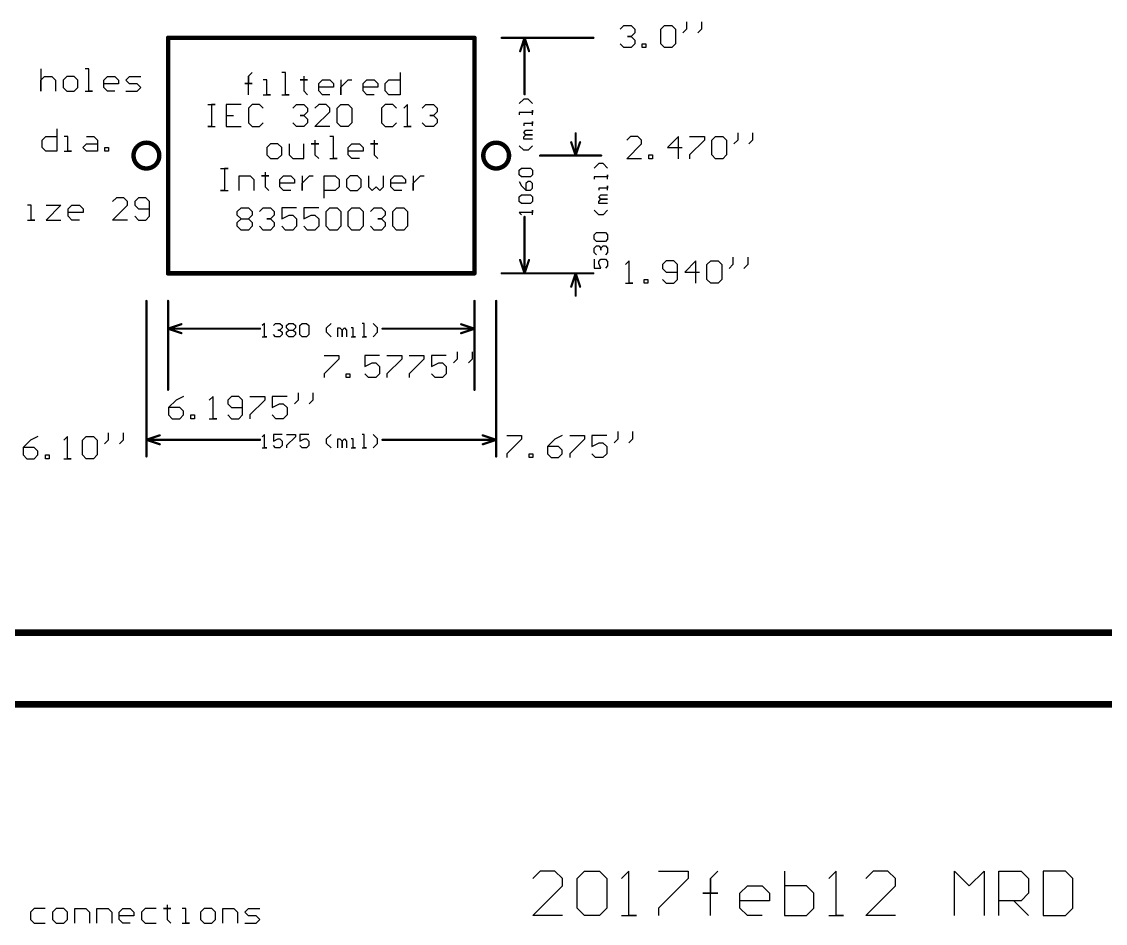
# Model space of a CAD drawing. Extents: x 0 to 21.5, y -4.9 to 8.4.
# Drawn here: x 7.538 to 12.418, y 1.015 to 5.073 of the extents above; entities that cross this region are included whole.
import ezdxf

# ---------------------------------------------------------------- set-up
doc = ezdxf.new("R2010")
doc.units = 0
doc.header["$MEASUREMENT"] = 0
for name, color, linetype in [('MECHANICAL1', 6, 'CONTINUOUS'), ('TOPLAYER', 1, 'CONTINUOUS'), ('TOPOVERLAY', 2, 'CONTINUOUS')]:
    doc.layers.add(name, color=color, linetype=linetype)

msp = doc.modelspace()

# ---------------------------------------------------------------- linework, layer by layer
at = {"layer": 'MECHANICAL1'}
for p, q in [((10.233, 5.0393), (10.2497, 5.056)), ((10.2497, 5.056), (10.283, 5.056)), ((10.283, 5.056), (10.2996, 5.0393)), ((10.2996, 5.0393), (10.2996, 5.0226)), ((10.4163, 5.0393), (10.4329, 5.056)), ((10.4163, 4.9727), (10.4163, 5.0393)), ((10.4329, 5.056), (10.4663, 5.056)), ((10.4663, 5.056), (10.4829, 5.0393)), ((10.4829, 5.0393), (10.4829, 4.9727)), ((10.5329, 5.0393), (10.5162, 5.0226)), ((10.5329, 5.0726), (10.5329, 5.0393)), ((10.5995, 5.0393), (10.5829, 5.0226)), ((10.5995, 5.0726), (10.5995, 5.0393)), ((10.283, 5.006), (10.2663, 5.006)), ((10.2663, 5.006), (10.283, 5.006)), ((10.2996, 5.0226), (10.283, 5.006)), ((10.283, 5.006), (10.2996, 4.9893)), ((10.2996, 4.9893), (10.2996, 4.9727)), ((10.2497, 4.956), (10.233, 4.9727)), ((10.283, 4.956), (10.2497, 4.956)), ((10.2996, 4.9727), (10.283, 4.956)), ((10.333, 4.956), (10.333, 4.9727)), ((10.333, 4.9727), (10.3496, 4.9727)), ((10.3496, 4.956), (10.333, 4.956)), ((10.3496, 4.9727), (10.3496, 4.956)), ((10.4329, 4.956), (10.4163, 4.9727)), ((10.4663, 4.956), (10.4329, 4.956)), ((10.4829, 4.9727), (10.4663, 4.956)), ((9.799, 4.7239), (9.779, 4.7039)), ((9.819, 4.7239), (9.799, 4.7239)), ((9.839, 4.7039), (9.819, 4.7239)), ((9.839, 4.6639), (9.779, 4.6639)), ((9.779, 4.6639), (9.779, 4.6539)), ((9.839, 4.6539), (9.839, 4.6739)), ((9.839, 4.6739), (9.839, 4.6639)), ((9.839, 4.614), (9.799, 4.614)), ((9.799, 4.614), (9.799, 4.604)), ((9.839, 4.604), (9.839, 4.6239)), ((9.839, 4.6239), (9.839, 4.614)), ((9.799, 4.574), (9.809, 4.584)), ((9.809, 4.564), (9.799, 4.574)), ((9.799, 4.554), (9.809, 4.564)), ((9.799, 4.544), (9.799, 4.554)), ((9.839, 4.544), (9.799, 4.544)), ((9.809, 4.584), (9.839, 4.584)), ((9.809, 4.564), (9.839, 4.564)), ((9.839, 4.564), (9.809, 4.564)), ((10.2797, 4.556), (10.263, 4.5393)), ((10.313, 4.556), (10.2797, 4.556)), ((10.3296, 4.5393), (10.313, 4.556)), ((10.3296, 4.5226), (10.3296, 4.5393)), ((10.4963, 4.556), (10.4463, 4.506)), ((10.4963, 4.456), (10.4963, 4.556)), ((10.5462, 4.556), (10.6129, 4.556)), ((10.6129, 4.5393), (10.5462, 4.4727)), ((10.6129, 4.556), (10.6129, 4.5393)), ((10.6462, 4.5393), (10.6629, 4.556)), ((10.6462, 4.4727), (10.6462, 4.5393)), ((10.6629, 4.556), (10.6962, 4.556)), ((10.6962, 4.556), (10.7129, 4.5393)), ((10.7129, 4.5393), (10.7129, 4.4727)), ((10.7628, 4.5393), (10.7462, 4.5226)), ((10.7628, 4.5726), (10.7628, 4.5393)), ((10.8295, 4.5393), (10.8128, 4.5226)), ((10.8295, 4.5726), (10.8295, 4.5393)), ((9.799, 4.494), (9.779, 4.514)), ((9.819, 4.494), (9.799, 4.494)), ((9.839, 4.514), (9.819, 4.494)), ((10.263, 4.456), (10.3296, 4.5226)), ((10.4463, 4.506), (10.5129, 4.506)), ((10.3296, 4.456), (10.263, 4.456)), ((10.363, 4.456), (10.363, 4.4727)), ((10.363, 4.4727), (10.3796, 4.4727)), ((10.3796, 4.456), (10.363, 4.456)), ((10.3796, 4.4727), (10.3796, 4.456)), ((10.5462, 4.4727), (10.5462, 4.456)), ((10.6629, 4.456), (10.6462, 4.4727)), ((10.6962, 4.456), (10.6629, 4.456)), ((10.7129, 4.4727), (10.6962, 4.456)), ((9.779, 4.404), (9.789, 4.414)), ((9.779, 4.384), (9.779, 4.404)), ((9.789, 4.414), (9.829, 4.414)), ((9.829, 4.414), (9.839, 4.404)), ((9.839, 4.404), (9.839, 4.384)), ((10.137, 4.4339), (10.117, 4.4139)), ((10.157, 4.4339), (10.137, 4.4339)), ((10.177, 4.4139), (10.157, 4.4339)), ((9.789, 4.374), (9.779, 4.384)), ((9.779, 4.354), (9.789, 4.334)), ((9.829, 4.374), (9.789, 4.374)), ((9.819, 4.354), (9.809, 4.344)), ((9.809, 4.344), (9.809, 4.314)), ((9.829, 4.354), (9.819, 4.354)), ((9.839, 4.384), (9.829, 4.374)), ((9.839, 4.344), (9.829, 4.354)), ((9.839, 4.324), (9.839, 4.344)), ((10.177, 4.3739), (10.117, 4.3739)), ((10.117, 4.3739), (10.117, 4.3639)), ((10.177, 4.3639), (10.177, 4.3839)), ((10.177, 4.3839), (10.177, 4.3739)), ((9.789, 4.334), (9.809, 4.314)), ((9.809, 4.314), (9.829, 4.314)), ((9.829, 4.314), (9.839, 4.324)), ((10.177, 4.324), (10.137, 4.324)), ((10.137, 4.324), (10.137, 4.314)), ((10.177, 4.314), (10.177, 4.334)), ((10.177, 4.334), (10.177, 4.324)), ((9.779, 4.2841), (9.789, 4.2941)), ((9.779, 4.2641), (9.779, 4.2841)), ((9.789, 4.2541), (9.779, 4.2641)), ((9.789, 4.2941), (9.829, 4.2941)), ((9.829, 4.2541), (9.789, 4.2541)), ((9.829, 4.2941), (9.839, 4.2841)), ((9.839, 4.2641), (9.829, 4.2541)), ((9.839, 4.2841), (9.839, 4.2641)), ((10.137, 4.284), (10.147, 4.294)), ((10.147, 4.274), (10.137, 4.284)), ((10.137, 4.264), (10.147, 4.274)), ((10.137, 4.254), (10.137, 4.264)), ((10.177, 4.254), (10.137, 4.254)), ((10.147, 4.294), (10.177, 4.294)), ((10.147, 4.274), (10.177, 4.274)), ((10.177, 4.274), (10.147, 4.274)), ((9.839, 4.2141), (9.779, 4.2141)), ((9.779, 4.2141), (9.789, 4.2041)), ((9.839, 4.2041), (9.839, 4.2241)), ((9.839, 4.2241), (9.839, 4.2141)), ((10.137, 4.204), (10.117, 4.224)), ((10.157, 4.204), (10.137, 4.204)), ((10.177, 4.224), (10.157, 4.204)), ((10.117, 4.114), (10.127, 4.124)), ((10.117, 4.094), (10.117, 4.114)), ((10.127, 4.124), (10.167, 4.124)), ((10.167, 4.124), (10.177, 4.114)), ((10.177, 4.114), (10.177, 4.094)), ((10.127, 4.084), (10.117, 4.094)), ((10.117, 4.054), (10.127, 4.064)), ((10.117, 4.0341), (10.117, 4.054)), ((10.167, 4.084), (10.127, 4.084)), ((10.127, 4.064), (10.137, 4.064)), ((10.137, 4.064), (10.147, 4.054)), ((10.147, 4.054), (10.157, 4.064)), ((10.147, 4.054), (10.147, 4.0441)), ((10.147, 4.0441), (10.147, 4.054)), ((10.157, 4.064), (10.167, 4.064)), ((10.177, 4.094), (10.167, 4.084)), ((10.167, 4.064), (10.177, 4.054)), ((10.177, 4.054), (10.177, 4.0341)), ((10.127, 4.0241), (10.117, 4.0341)), ((10.117, 4.0041), (10.117, 3.9641)), ((10.137, 3.9941), (10.147, 4.0041)), ((10.147, 4.0041), (10.167, 4.0041)), ((10.177, 4.0341), (10.167, 4.0241)), ((10.167, 4.0041), (10.177, 3.9941)), ((10.7412, 4.0126), (10.7412, 3.9793)), ((10.8078, 4.0126), (10.8078, 3.9793)), ((10.117, 3.9641), (10.147, 3.9641)), ((10.137, 3.9841), (10.137, 3.9941)), ((10.147, 3.9641), (10.137, 3.9841)), ((10.177, 3.9741), (10.167, 3.9641)), ((10.177, 3.9941), (10.177, 3.9741)), ((10.2747, 3.996), (10.258, 3.9793)), ((10.2747, 3.896), (10.2747, 3.996)), ((10.4413, 3.996), (10.4246, 3.9793)), ((10.4246, 3.9793), (10.4246, 3.9626)), ((10.4246, 3.9626), (10.4413, 3.946)), ((10.4746, 3.996), (10.4413, 3.996)), ((10.4913, 3.9793), (10.4746, 3.996)), ((10.4913, 3.9127), (10.4913, 3.9793)), ((10.5746, 3.996), (10.5246, 3.946)), ((10.5746, 3.896), (10.5746, 3.996)), ((10.6245, 3.9793), (10.6412, 3.996)), ((10.6245, 3.9127), (10.6245, 3.9793)), ((10.6412, 3.996), (10.6745, 3.996)), ((10.6745, 3.996), (10.6912, 3.9793)), ((10.6912, 3.9793), (10.6912, 3.9127)), ((10.7412, 3.9793), (10.7245, 3.9626)), ((10.8078, 3.9793), (10.7912, 3.9626)), ((10.3413, 3.896), (10.3413, 3.9127)), ((10.3413, 3.9127), (10.358, 3.9127)), ((10.358, 3.9127), (10.358, 3.896)), ((10.4246, 3.9127), (10.4413, 3.896)), ((10.4413, 3.946), (10.4913, 3.946)), ((10.4746, 3.896), (10.4913, 3.9127)), ((10.5246, 3.946), (10.5912, 3.946)), ((10.6412, 3.896), (10.6245, 3.9127)), ((10.6912, 3.9127), (10.6745, 3.896)), ((10.258, 3.896), (10.2913, 3.896)), ((10.2913, 3.896), (10.2747, 3.896)), ((10.358, 3.896), (10.3413, 3.896)), ((10.4413, 3.896), (10.4746, 3.896)), ((10.6745, 3.896), (10.6412, 3.896)), ((8.6316, 3.715), (8.6216, 3.705)), ((8.6316, 3.655), (8.6316, 3.715)), ((8.6716, 3.705), (8.6816, 3.715)), ((8.6816, 3.715), (8.7016, 3.715)), ((8.7016, 3.715), (8.7116, 3.705)), ((8.7315, 3.705), (8.7415, 3.715)), ((8.7415, 3.715), (8.7615, 3.715)), ((8.7615, 3.715), (8.7715, 3.705)), ((8.7915, 3.705), (8.8015, 3.715)), ((8.8015, 3.715), (8.8215, 3.715)), ((8.8215, 3.715), (8.8315, 3.705)), ((8.9115, 3.695), (8.9315, 3.715)), ((9.0814, 3.715), (9.0714, 3.715)), ((9.0814, 3.655), (9.0814, 3.715)), ((9.1414, 3.695), (9.1214, 3.715)), ((8.6816, 3.655), (8.6716, 3.665)), ((8.7016, 3.685), (8.6916, 3.685)), ((8.6916, 3.685), (8.7016, 3.685)), ((8.7116, 3.695), (8.7016, 3.685)), ((8.7016, 3.685), (8.7116, 3.675)), ((8.7116, 3.665), (8.7016, 3.655)), ((8.7116, 3.705), (8.7116, 3.695)), ((8.7116, 3.675), (8.7116, 3.665)), ((8.7315, 3.695), (8.7315, 3.705)), ((8.7415, 3.685), (8.7315, 3.695)), ((8.7315, 3.675), (8.7415, 3.685)), ((8.7315, 3.665), (8.7315, 3.675)), ((8.7415, 3.655), (8.7315, 3.665)), ((8.7415, 3.685), (8.7615, 3.685)), ((8.7715, 3.695), (8.7615, 3.685)), ((8.7615, 3.685), (8.7715, 3.675)), ((8.7715, 3.665), (8.7615, 3.655)), ((8.7715, 3.705), (8.7715, 3.695)), ((8.7715, 3.675), (8.7715, 3.665)), ((8.7915, 3.665), (8.7915, 3.705)), ((8.8015, 3.655), (8.7915, 3.665)), ((8.8315, 3.665), (8.8215, 3.655)), ((8.8315, 3.705), (8.8315, 3.665)), ((8.9115, 3.675), (8.9115, 3.695)), ((8.9315, 3.655), (8.9115, 3.675)), ((8.9615, 3.655), (8.9615, 3.695)), ((8.9615, 3.695), (8.9715, 3.695)), ((8.9715, 3.695), (8.9815, 3.685)), ((8.9815, 3.685), (8.9915, 3.695)), ((8.9815, 3.685), (8.9815, 3.655)), ((8.9815, 3.655), (8.9815, 3.685)), ((8.9915, 3.695), (9.0015, 3.685)), ((9.0015, 3.685), (9.0015, 3.655)), ((9.0315, 3.695), (9.0215, 3.695)), ((9.0315, 3.655), (9.0315, 3.695)), ((9.1214, 3.655), (9.1414, 3.675)), ((9.1414, 3.675), (9.1414, 3.695)), ((8.6216, 3.655), (8.6416, 3.655)), ((8.6416, 3.655), (8.6316, 3.655)), ((8.7016, 3.655), (8.6816, 3.655)), ((8.7615, 3.655), (8.7415, 3.655)), ((8.8215, 3.655), (8.8015, 3.655)), ((9.0215, 3.655), (9.0414, 3.655)), ((9.0414, 3.655), (9.0315, 3.655)), ((9.0714, 3.655), (9.0914, 3.655)), ((9.0914, 3.655), (9.0814, 3.655)), ((8.9, 3.571), (8.9666, 3.571)), ((8.9666, 3.571), (8.9666, 3.5543)), ((9.1499, 3.571), (9.0833, 3.571)), ((9.0833, 3.571), (9.0833, 3.521)), ((9.1832, 3.571), (9.2499, 3.571)), ((9.2499, 3.571), (9.2499, 3.5543)), ((9.2832, 3.571), (9.3499, 3.571)), ((9.3499, 3.571), (9.3499, 3.5543)), ((9.4498, 3.571), (9.3832, 3.571)), ((9.3832, 3.571), (9.3832, 3.521)), ((9.4998, 3.5876), (9.4998, 3.5543)), ((9.5665, 3.5876), (9.5665, 3.5543)), ((8.9666, 3.5543), (8.9, 3.4877)), ((9.0833, 3.521), (9.1166, 3.5376)), ((9.1166, 3.5376), (9.1333, 3.5376)), ((9.1333, 3.5376), (9.1499, 3.521)), ((9.1499, 3.521), (9.1499, 3.4877)), ((9.2499, 3.5543), (9.1832, 3.4877)), ((9.3499, 3.5543), (9.2832, 3.4877)), ((9.3832, 3.521), (9.4165, 3.5376)), ((9.4165, 3.5376), (9.4332, 3.5376)), ((9.4332, 3.5376), (9.4498, 3.521)), ((9.4498, 3.521), (9.4498, 3.4877)), ((9.4998, 3.5543), (9.4831, 3.5376)), ((9.5665, 3.5543), (9.5498, 3.5376)), ((8.9, 3.4877), (8.9, 3.471)), ((9, 3.471), (9, 3.4877)), ((9, 3.4877), (9.0166, 3.4877)), ((9.0166, 3.471), (9, 3.471)), ((9.0166, 3.4877), (9.0166, 3.471)), ((9.0999, 3.471), (9.0833, 3.4877)), ((9.1333, 3.471), (9.0999, 3.471)), ((9.1499, 3.4877), (9.1333, 3.471)), ((9.1832, 3.4877), (9.1832, 3.471)), ((9.2832, 3.4877), (9.2832, 3.471)), ((9.3998, 3.471), (9.3832, 3.4877)), ((9.4332, 3.471), (9.3998, 3.471)), ((9.4498, 3.4877), (9.4332, 3.471)), ((8.2333, 3.3693), (8.2, 3.336)), ((8.2666, 3.386), (8.2333, 3.3693)), ((8.3999, 3.386), (8.3833, 3.3693)), ((8.3999, 3.286), (8.3999, 3.386)), ((8.4832, 3.386), (8.4666, 3.3693)), ((8.4666, 3.3693), (8.4666, 3.3526)), ((8.5166, 3.386), (8.4832, 3.386)), ((8.5332, 3.3693), (8.5166, 3.386)), ((8.5332, 3.3027), (8.5332, 3.3693)), ((8.5665, 3.386), (8.6332, 3.386)), ((8.6332, 3.3693), (8.5665, 3.3027)), ((8.6332, 3.386), (8.6332, 3.3693)), ((8.7332, 3.386), (8.6665, 3.386)), ((8.6665, 3.386), (8.6665, 3.336)), ((8.7831, 3.3693), (8.7665, 3.3526)), ((8.7831, 3.4026), (8.7831, 3.3693)), ((8.8498, 3.3693), (8.8331, 3.3526)), ((8.8498, 3.4026), (8.8498, 3.3693)), ((8.2, 3.336), (8.2, 3.3027)), ((8.25, 3.336), (8.2, 3.336)), ((8.2666, 3.3193), (8.25, 3.336)), ((8.2666, 3.3027), (8.2666, 3.3193)), ((8.4666, 3.3526), (8.4832, 3.336)), ((8.4832, 3.336), (8.5332, 3.336)), ((8.6665, 3.336), (8.6998, 3.3526)), ((8.6998, 3.3526), (8.7165, 3.3526)), ((8.7165, 3.3526), (8.7332, 3.336)), ((8.7332, 3.336), (8.7332, 3.3027)), ((8.2, 3.3027), (8.2167, 3.286)), ((8.2167, 3.286), (8.25, 3.286)), ((8.25, 3.286), (8.2666, 3.3027)), ((8.3, 3.286), (8.3, 3.3027)), ((8.3, 3.3027), (8.3166, 3.3027)), ((8.3166, 3.286), (8.3, 3.286)), ((8.3166, 3.3027), (8.3166, 3.286)), ((8.3833, 3.286), (8.4166, 3.286)), ((8.4166, 3.286), (8.3999, 3.286)), ((8.4666, 3.3027), (8.4832, 3.286)), ((8.4832, 3.286), (8.5166, 3.286)), ((8.5166, 3.286), (8.5332, 3.3027)), ((8.5665, 3.3027), (8.5665, 3.286)), ((8.6832, 3.286), (8.6665, 3.3027)), ((8.7165, 3.286), (8.6832, 3.286)), ((8.7332, 3.3027), (8.7165, 3.286)), ((7.9282, 3.2226), (7.9282, 3.1893)), ((7.9949, 3.2226), (7.9949, 3.1893)), ((10.2228, 3.2276), (10.2228, 3.1943)), ((10.2895, 3.2276), (10.2895, 3.1943)), ((7.5783, 3.1893), (7.545, 3.156)), ((7.6116, 3.206), (7.5783, 3.1893)), ((7.7449, 3.206), (7.7283, 3.1893)), ((7.7449, 3.106), (7.7449, 3.206)), ((7.8116, 3.1893), (7.8282, 3.206)), ((7.8116, 3.1227), (7.8116, 3.1893)), ((7.8282, 3.206), (7.8616, 3.206)), ((7.8616, 3.206), (7.8782, 3.1893)), ((7.8782, 3.1893), (7.8782, 3.1227)), ((7.9282, 3.1893), (7.9115, 3.1726)), ((7.9949, 3.1893), (7.9782, 3.1726)), ((8.6316, 3.215), (8.6216, 3.205)), ((8.6316, 3.155), (8.6316, 3.215)), ((8.7116, 3.215), (8.6716, 3.215)), ((8.6716, 3.215), (8.6716, 3.185)), ((8.6716, 3.185), (8.6916, 3.195)), ((8.6916, 3.195), (8.7016, 3.195)), ((8.7016, 3.195), (8.7116, 3.185)), ((8.7116, 3.185), (8.7116, 3.165)), ((8.7315, 3.215), (8.7715, 3.215)), ((8.7715, 3.205), (8.7315, 3.165)), ((8.7715, 3.215), (8.7715, 3.205)), ((8.8315, 3.215), (8.7915, 3.215)), ((8.7915, 3.215), (8.7915, 3.185)), ((8.7915, 3.185), (8.8115, 3.195)), ((8.8115, 3.195), (8.8215, 3.195)), ((8.8215, 3.195), (8.8315, 3.185)), ((8.8315, 3.185), (8.8315, 3.165)), ((8.9115, 3.195), (8.9315, 3.215)), ((8.9115, 3.175), (8.9115, 3.195)), ((8.9315, 3.155), (8.9115, 3.175)), ((8.9615, 3.155), (8.9615, 3.195)), ((8.9615, 3.195), (8.9715, 3.195)), ((8.9715, 3.195), (8.9815, 3.185)), ((8.9815, 3.185), (8.9915, 3.195)), ((8.9815, 3.185), (8.9815, 3.155)), ((8.9815, 3.155), (8.9815, 3.185)), ((8.9915, 3.195), (9.0015, 3.185)), ((9.0015, 3.185), (9.0015, 3.155)), ((9.0315, 3.195), (9.0215, 3.195)), ((9.0315, 3.155), (9.0315, 3.195)), ((9.0814, 3.215), (9.0714, 3.215)), ((9.0814, 3.155), (9.0814, 3.215)), ((9.1414, 3.195), (9.1214, 3.215)), ((9.1214, 3.155), (9.1414, 3.175)), ((9.1414, 3.175), (9.1414, 3.195)), ((9.723, 3.211), (9.7896, 3.211)), ((9.7896, 3.1943), (9.723, 3.1277)), ((9.7896, 3.211), (9.7896, 3.1943)), ((9.9396, 3.1943), (9.9063, 3.161)), ((9.9729, 3.211), (9.9396, 3.1943)), ((10.0062, 3.211), (10.0729, 3.211)), ((10.0729, 3.1943), (10.0062, 3.1277)), ((10.0729, 3.211), (10.0729, 3.1943)), ((10.1729, 3.211), (10.1062, 3.211)), ((10.1062, 3.211), (10.1062, 3.161)), ((10.1062, 3.161), (10.1395, 3.1776)), ((10.1395, 3.1776), (10.1562, 3.1776)), ((10.1562, 3.1776), (10.1729, 3.161)), ((10.2228, 3.1943), (10.2062, 3.1776)), ((10.2895, 3.1943), (10.2728, 3.1776)), ((7.545, 3.156), (7.545, 3.1227)), ((7.595, 3.156), (7.545, 3.156)), ((7.6116, 3.1393), (7.595, 3.156)), ((7.6116, 3.1227), (7.6116, 3.1393)), ((8.6216, 3.155), (8.6416, 3.155)), ((8.6416, 3.155), (8.6316, 3.155)), ((8.6816, 3.155), (8.6716, 3.165)), ((8.7016, 3.155), (8.6816, 3.155)), ((8.7116, 3.165), (8.7016, 3.155)), ((8.7315, 3.165), (8.7315, 3.155)), ((8.8015, 3.155), (8.7915, 3.165)), ((8.8215, 3.155), (8.8015, 3.155)), ((8.8315, 3.165), (8.8215, 3.155)), ((9.0215, 3.155), (9.0414, 3.155)), ((9.0414, 3.155), (9.0315, 3.155)), ((9.0714, 3.155), (9.0914, 3.155)), ((9.0914, 3.155), (9.0814, 3.155)), ((9.723, 3.1277), (9.723, 3.111)), ((9.823, 3.111), (9.823, 3.1277)), ((9.823, 3.1277), (9.8396, 3.1277)), ((9.8396, 3.1277), (9.8396, 3.111)), ((9.9063, 3.161), (9.9063, 3.1277)), ((9.9563, 3.161), (9.9063, 3.161)), ((9.9063, 3.1277), (9.9229, 3.111)), ((9.9729, 3.1443), (9.9563, 3.161)), ((9.9563, 3.111), (9.9729, 3.1277)), ((9.9729, 3.1277), (9.9729, 3.1443)), ((10.0062, 3.1277), (10.0062, 3.111)), ((10.1229, 3.111), (10.1062, 3.1277)), ((10.1729, 3.1277), (10.1562, 3.111)), ((10.1729, 3.161), (10.1729, 3.1277)), ((7.545, 3.1227), (7.5617, 3.106)), ((7.5617, 3.106), (7.595, 3.106)), ((7.595, 3.106), (7.6116, 3.1227)), ((7.645, 3.106), (7.645, 3.1227)), ((7.645, 3.1227), (7.6616, 3.1227)), ((7.6616, 3.106), (7.645, 3.106)), ((7.6616, 3.1227), (7.6616, 3.106)), ((7.7283, 3.106), (7.7616, 3.106)), ((7.7616, 3.106), (7.7449, 3.106)), ((7.8282, 3.106), (7.8116, 3.1227)), ((7.8616, 3.106), (7.8282, 3.106)), ((7.8782, 3.1227), (7.8616, 3.106)), ((9.8396, 3.111), (9.823, 3.111)), ((9.9229, 3.111), (9.9563, 3.111)), ((10.1562, 3.111), (10.1229, 3.111))]:
    msp.add_line(p, q, dxfattribs=at)
for points, const_width in [([(8.1975, 3.94), (8.1975, 5)], 0.02), ([(8.1975, 5), (9.5775, 5)], 0.02), ([(9.5775, 3.94), (9.5775, 5)], 0.02), ([(9.7, 5), (10.113, 5)], 0.01), ([(9.783, 4.94), (9.803, 5)], 0.01), ([(9.793, 5), (9.813, 5)], 0.01), ([(9.803, 4.7459), (9.803, 5)], 0.01), ([(9.803, 5), (9.823, 4.94)], 0.01), ([(10.033, 4.47), (10.033, 4.57)], 0.01), ([(10.013, 4.53), (10.033, 4.47)], 0.01), ([(10.033, 4.47), (10.053, 4.53)], 0.01), ([(9.873, 4.47), (10.148, 4.47)], 0.01), ([(10.023, 4.47), (10.043, 4.47)], 0.01), ([(9.803, 3.94), (9.803, 4.1941)], 0.01), ([(9.783, 4), (9.803, 3.94)], 0.01), ([(9.803, 3.94), (9.823, 4)], 0.01), ([(8.1975, 3.94), (9.5775, 3.94)], 0.02), ([(9.7, 3.94), (10.113, 3.94)], 0.01), ([(9.793, 3.94), (9.813, 3.94)], 0.01), ([(10.013, 3.88), (10.033, 3.94)], 0.01), ([(10.023, 3.94), (10.043, 3.94)], 0.01), ([(10.033, 3.84), (10.033, 3.94)], 0.01), ([(10.033, 3.94), (10.053, 3.88)], 0.01), ([(8.1, 3.116), (8.1, 3.816)], 0.01), ([(8.1975, 3.416), (8.1975, 3.816)], 0.01), ([(9.5775, 3.416), (9.5775, 3.816)], 0.01), ([(9.675, 3.116), (9.675, 3.816)], 0.01), ([(8.1975, 3.691), (8.2575, 3.711)], 0.01), ([(9.5175, 3.711), (9.5775, 3.691)], 0.01), ([(8.1975, 3.681), (8.1975, 3.701)], 0.01), ([(8.1975, 3.691), (8.6116, 3.691)], 0.01), ([(8.1975, 3.691), (8.2575, 3.671)], 0.01), ([(9.1634, 3.691), (9.5775, 3.691)], 0.01), ([(9.5175, 3.671), (9.5775, 3.691)], 0.01), ([(9.5775, 3.681), (9.5775, 3.701)], 0.01), ([(8.1, 3.191), (8.16, 3.211)], 0.01), ([(8.1, 3.181), (8.1, 3.201)], 0.01), ([(8.1, 3.191), (8.6116, 3.191)], 0.01), ([(8.1, 3.191), (8.16, 3.171)], 0.01), ([(9.1634, 3.191), (9.675, 3.191)], 0.01), ([(9.615, 3.211), (9.675, 3.191)], 0.01), ([(9.615, 3.171), (9.675, 3.191)], 0.01), ([(9.675, 3.181), (9.675, 3.201)], 0.01), ([(2.12, 2.323), (18.61, 2.323)], 0.03), ([(2, 2), (18.73, 2)], 0.03)]:
    msp.add_lwpolyline(points, dxfattribs=dict(at, const_width=const_width))
for points, const_width in [([(8.1925, 5, 1), (8.2025, 5, 1)], 0.01), ([(8.1925, 5, 1), (8.2025, 5, 1)], 0.01), ([(9.5725, 5, 1), (9.5825, 5, 1)], 0.01), ([(9.5725, 5, 1), (9.5825, 5, 1)], 0.01), ([(9.6975, 5, 1), (9.7025, 5, 1)], 0.005), ([(9.7905, 5, 1), (9.7955, 5, 1)], 0.005), ([(9.8005, 5, 1), (9.8055, 5, 1)], 0.005), ([(9.8005, 5, 1), (9.8055, 5, 1)], 0.005), ([(9.8005, 5, 1), (9.8055, 5, 1)], 0.005), ([(9.8105, 5, 1), (9.8155, 5, 1)], 0.005), ([(10.1105, 5, 1), (10.1155, 5, 1)], 0.005), ([(9.7805, 4.94, 1), (9.7855, 4.94, 1)], 0.005), ([(9.8205, 4.94, 1), (9.8255, 4.94, 1)], 0.005), ([(9.8005, 4.7459, 1), (9.8055, 4.7459, 1)], 0.005), ([(10.0305, 4.57, 1), (10.0355, 4.57, 1)], 0.005), ([(8.158, 4.47, 1), (8.042, 4.47, 1)], 0.02), ([(9.733, 4.47, 1), (9.617, 4.47, 1)], 0.02), ([(10.0105, 4.53, 1), (10.0155, 4.53, 1)], 0.005), ([(10.0505, 4.53, 1), (10.0555, 4.53, 1)], 0.005), ([(8.037, 4.47, 1), (8.047, 4.47, 1)], 0.01), ([(8.153, 4.47, 1), (8.163, 4.47, 1)], 0.01), ([(9.612, 4.47, 1), (9.622, 4.47, 1)], 0.01), ([(9.728, 4.47, 1), (9.738, 4.47, 1)], 0.01), ([(9.8705, 4.47, 1), (9.8755, 4.47, 1)], 0.005), ([(10.0205, 4.47, 1), (10.0255, 4.47, 1)], 0.005), ([(10.0305, 4.47, 1), (10.0355, 4.47, 1)], 0.005), ([(10.0305, 4.47, 1), (10.0355, 4.47, 1)], 0.005), ([(10.0305, 4.47, 1), (10.0355, 4.47, 1)], 0.005), ([(10.0405, 4.47, 1), (10.0455, 4.47, 1)], 0.005), ([(10.1455, 4.47, 1), (10.1505, 4.47, 1)], 0.005), ([(9.8005, 4.1941, 1), (9.8055, 4.1941, 1)], 0.005), ([(9.7805, 4, 1), (9.7855, 4, 1)], 0.005), ([(9.8205, 4, 1), (9.8255, 4, 1)], 0.005), ([(8.1925, 3.94, 1), (8.2025, 3.94, 1)], 0.01), ([(8.1925, 3.94, 1), (8.2025, 3.94, 1)], 0.01), ([(9.5725, 3.94, 1), (9.5825, 3.94, 1)], 0.01), ([(9.5725, 3.94, 1), (9.5825, 3.94, 1)], 0.01), ([(9.6975, 3.94, 1), (9.7025, 3.94, 1)], 0.005), ([(9.7905, 3.94, 1), (9.7955, 3.94, 1)], 0.005), ([(9.8005, 3.94, 1), (9.8055, 3.94, 1)], 0.005), ([(9.8005, 3.94, 1), (9.8055, 3.94, 1)], 0.005), ([(9.8005, 3.94, 1), (9.8055, 3.94, 1)], 0.005), ([(9.8105, 3.94, 1), (9.8155, 3.94, 1)], 0.005), ([(10.0205, 3.94, 1), (10.0255, 3.94, 1)], 0.005), ([(10.0305, 3.94, 1), (10.0355, 3.94, 1)], 0.005), ([(10.0305, 3.94, 1), (10.0355, 3.94, 1)], 0.005), ([(10.0305, 3.94, 1), (10.0355, 3.94, 1)], 0.005), ([(10.0405, 3.94, 1), (10.0455, 3.94, 1)], 0.005), ([(10.1105, 3.94, 1), (10.1155, 3.94, 1)], 0.005), ([(10.0105, 3.88, 1), (10.0155, 3.88, 1)], 0.005), ([(10.0505, 3.88, 1), (10.0555, 3.88, 1)], 0.005), ([(8.0975, 3.816, 1), (8.1025, 3.816, 1)], 0.005), ([(8.195, 3.816, 1), (8.2, 3.816, 1)], 0.005), ([(9.575, 3.816, 1), (9.58, 3.816, 1)], 0.005), ([(9.6725, 3.816, 1), (9.6775, 3.816, 1)], 0.005), ([(10.0305, 3.84, 1), (10.0355, 3.84, 1)], 0.005), ([(8.255, 3.711, 1), (8.26, 3.711, 1)], 0.005), ([(9.515, 3.711, 1), (9.52, 3.711, 1)], 0.005), ([(8.195, 3.701, 1), (8.2, 3.701, 1)], 0.005), ([(8.195, 3.691, 1), (8.2, 3.691, 1)], 0.005), ([(8.195, 3.691, 1), (8.2, 3.691, 1)], 0.005), ([(8.195, 3.691, 1), (8.2, 3.691, 1)], 0.005), ([(8.195, 3.681, 1), (8.2, 3.681, 1)], 0.005), ([(8.255, 3.671, 1), (8.26, 3.671, 1)], 0.005), ([(8.6091, 3.691, 1), (8.6141, 3.691, 1)], 0.005), ([(9.1609, 3.691, 1), (9.1659, 3.691, 1)], 0.005), ([(9.515, 3.671, 1), (9.52, 3.671, 1)], 0.005), ([(9.575, 3.701, 1), (9.58, 3.701, 1)], 0.005), ([(9.575, 3.691, 1), (9.58, 3.691, 1)], 0.005), ([(9.575, 3.691, 1), (9.58, 3.691, 1)], 0.005), ([(9.575, 3.691, 1), (9.58, 3.691, 1)], 0.005), ([(9.575, 3.681, 1), (9.58, 3.681, 1)], 0.005), ([(8.195, 3.416, 1), (8.2, 3.416, 1)], 0.005), ([(9.575, 3.416, 1), (9.58, 3.416, 1)], 0.005), ([(8.0975, 3.201, 1), (8.1025, 3.201, 1)], 0.005), ([(8.0975, 3.191, 1), (8.1025, 3.191, 1)], 0.005), ([(8.0975, 3.191, 1), (8.1025, 3.191, 1)], 0.005), ([(8.0975, 3.191, 1), (8.1025, 3.191, 1)], 0.005), ([(8.0975, 3.181, 1), (8.1025, 3.181, 1)], 0.005), ([(8.1575, 3.211, 1), (8.1625, 3.211, 1)], 0.005), ([(8.1575, 3.171, 1), (8.1625, 3.171, 1)], 0.005), ([(8.6091, 3.191, 1), (8.6141, 3.191, 1)], 0.005), ([(9.1609, 3.191, 1), (9.1659, 3.191, 1)], 0.005), ([(9.6125, 3.211, 1), (9.6175, 3.211, 1)], 0.005), ([(9.6125, 3.171, 1), (9.6175, 3.171, 1)], 0.005), ([(9.6725, 3.201, 1), (9.6775, 3.201, 1)], 0.005), ([(9.6725, 3.191, 1), (9.6775, 3.191, 1)], 0.005), ([(9.6725, 3.191, 1), (9.6775, 3.191, 1)], 0.005), ([(9.6725, 3.191, 1), (9.6775, 3.191, 1)], 0.005), ([(9.6725, 3.181, 1), (9.6775, 3.181, 1)], 0.005), ([(8.0975, 3.116, 1), (8.1025, 3.116, 1)], 0.005), ([(9.6725, 3.116, 1), (9.6775, 3.116, 1)], 0.005)]:
    msp.add_lwpolyline(points, format="xyb", close=True, dxfattribs=dict(at, const_width=const_width))
at = {"layer": 'TOPLAYER'}
for p, q in [((7.6246, 4.86), (7.6246, 4.76)), ((7.8412, 4.86), (7.8246, 4.86)), ((7.8412, 4.76), (7.8412, 4.86)), ((7.6246, 4.81), (7.6413, 4.8266)), ((7.6246, 4.76), (7.6246, 4.81)), ((7.6413, 4.8266), (7.6746, 4.8266)), ((7.6746, 4.8266), (7.6913, 4.81)), ((7.6913, 4.81), (7.6913, 4.76)), ((7.7413, 4.8266), (7.7246, 4.81)), ((7.7246, 4.81), (7.7246, 4.7767)), ((7.7746, 4.8266), (7.7413, 4.8266)), ((7.7912, 4.81), (7.7746, 4.8266)), ((7.7912, 4.7767), (7.7912, 4.81)), ((7.9079, 4.81), (7.9245, 4.8266)), ((7.9079, 4.7767), (7.9079, 4.81)), ((7.9745, 4.7933), (7.9079, 4.7933)), ((7.9245, 4.8266), (7.9579, 4.8266)), ((7.9579, 4.8266), (7.9745, 4.81)), ((7.9745, 4.81), (7.9745, 4.7933)), ((8.0078, 4.81), (8.0245, 4.8266)), ((8.0245, 4.7933), (8.0078, 4.81)), ((8.0245, 4.8266), (8.0745, 4.8266)), ((8.0578, 4.7933), (8.0245, 4.7933)), ((8.0745, 4.7767), (8.0578, 4.7933)), ((7.7246, 4.7767), (7.7413, 4.76)), ((7.7413, 4.76), (7.7746, 4.76)), ((7.7746, 4.76), (7.7912, 4.7767)), ((7.8246, 4.76), (7.8579, 4.76)), ((7.8579, 4.76), (7.8412, 4.76)), ((7.9245, 4.76), (7.9079, 4.7767)), ((7.9579, 4.76), (7.9245, 4.76)), ((8.0078, 4.76), (8.0578, 4.76)), ((8.0578, 4.76), (8.0745, 4.7767)), ((7.6964, 4.59), (7.6964, 4.49)), ((7.6298, 4.54), (7.6464, 4.5566)), ((7.6298, 4.5067), (7.6298, 4.54)), ((7.6464, 4.5566), (7.6964, 4.5566)), ((7.7464, 4.5566), (7.7297, 4.5566)), ((7.7464, 4.49), (7.7464, 4.5566)), ((7.8297, 4.5566), (7.863, 4.5566)), ((7.863, 4.5566), (7.8797, 4.54)), ((7.8797, 4.54), (7.8797, 4.49)), ((7.6464, 4.49), (7.6298, 4.5067)), ((7.6964, 4.49), (7.6464, 4.49)), ((7.7297, 4.49), (7.7631, 4.49)), ((7.7631, 4.49), (7.7464, 4.49)), ((7.813, 4.5067), (7.8297, 4.5233)), ((7.8297, 4.49), (7.813, 4.5067)), ((7.8297, 4.5233), (7.8797, 4.5233)), ((7.8797, 4.49), (7.8297, 4.49)), ((7.913, 4.49), (7.913, 4.5067)), ((7.913, 4.5067), (7.9297, 4.5067)), ((7.9297, 4.49), (7.913, 4.49)), ((7.9297, 4.5067), (7.9297, 4.49)), ((7.5815, 4.2466), (7.5648, 4.2466)), ((7.5815, 4.18), (7.5815, 4.2466)), ((7.6481, 4.2466), (7.7147, 4.2466)), ((7.7147, 4.2466), (7.6481, 4.18)), ((7.7481, 4.23), (7.7647, 4.2466)), ((7.7647, 4.2466), (7.798, 4.2466)), ((7.798, 4.2466), (7.8147, 4.23)), ((7.9647, 4.28), (7.948, 4.2633)), ((7.948, 4.18), (8.0146, 4.2466)), ((7.998, 4.28), (7.9647, 4.28)), ((8.0146, 4.2633), (7.998, 4.28)), ((8.0146, 4.2466), (8.0146, 4.2633)), ((8.0646, 4.28), (8.048, 4.2633)), ((8.048, 4.2633), (8.048, 4.2466)), ((8.048, 4.2466), (8.0646, 4.23)), ((8.098, 4.28), (8.0646, 4.28)), ((8.1146, 4.2633), (8.098, 4.28)), ((8.1146, 4.1967), (8.1146, 4.2633)), ((7.7481, 4.1967), (7.7481, 4.23)), ((7.8147, 4.2133), (7.7481, 4.2133)), ((7.8147, 4.23), (7.8147, 4.2133)), ((8.0646, 4.23), (8.1146, 4.23)), ((7.5648, 4.18), (7.5981, 4.18)), ((7.5981, 4.18), (7.5815, 4.18)), ((7.6481, 4.18), (7.7147, 4.18)), ((7.7647, 4.18), (7.7481, 4.1967)), ((7.798, 4.18), (7.7647, 4.18)), ((8.0146, 4.18), (7.948, 4.18)), ((8.048, 4.1967), (8.0646, 4.18)), ((8.0646, 4.18), (8.098, 4.18)), ((8.098, 4.18), (8.1146, 4.1967))]:
    msp.add_line(p, q, dxfattribs=at)
at = {"layer": 'TOPOVERLAY'}
for p, q in [((8.5593, 4.8275), (8.5759, 4.8441)), ((8.7259, 4.8441), (8.7092, 4.8441)), ((8.7259, 4.7442), (8.7259, 4.8441)), ((9.2424, 4.8441), (9.2424, 4.7442)), ((8.5593, 4.7942), (8.5426, 4.7942)), ((8.5426, 4.7942), (8.5759, 4.7942)), ((8.5593, 4.7442), (8.5593, 4.8275)), ((8.5593, 4.8275), (8.5593, 4.7942)), ((8.5593, 4.7942), (8.5593, 4.8275)), ((8.5759, 4.7942), (8.5593, 4.7942)), ((8.6426, 4.8108), (8.6259, 4.8108)), ((8.6426, 4.7442), (8.6426, 4.8108)), ((8.8092, 4.8108), (8.7925, 4.8108)), ((8.7925, 4.8108), (8.8259, 4.8108)), ((8.8092, 4.8275), (8.8092, 4.8108)), ((8.8259, 4.8108), (8.8092, 4.8108)), ((8.8092, 4.8108), (8.8092, 4.7608)), ((8.8758, 4.7942), (8.8925, 4.8108)), ((8.8758, 4.7608), (8.8758, 4.7942)), ((8.8925, 4.8108), (8.9258, 4.8108)), ((8.9258, 4.8108), (8.9425, 4.7942)), ((8.9425, 4.7942), (8.9425, 4.7775)), ((8.9758, 4.8108), (8.9758, 4.7442)), ((8.9758, 4.7775), (8.9925, 4.7942)), ((8.9925, 4.7942), (9.0091, 4.8108)), ((9.0091, 4.8108), (9.0258, 4.8108)), ((9.0758, 4.7942), (9.0924, 4.8108)), ((9.0758, 4.7608), (9.0758, 4.7942)), ((9.0924, 4.8108), (9.1258, 4.8108)), ((9.1258, 4.8108), (9.1424, 4.7942)), ((9.1424, 4.7942), (9.1424, 4.7775)), ((9.1757, 4.7942), (9.1924, 4.8108)), ((9.1757, 4.7608), (9.1757, 4.7942)), ((9.1924, 4.8108), (9.2424, 4.8108)), ((8.6259, 4.7442), (8.6592, 4.7442)), ((8.6592, 4.7442), (8.6426, 4.7442)), ((8.7092, 4.7442), (8.7425, 4.7442)), ((8.7425, 4.7442), (8.7259, 4.7442)), ((8.8092, 4.7608), (8.8259, 4.7442)), ((8.9425, 4.7775), (8.8758, 4.7775)), ((8.8925, 4.7442), (8.8758, 4.7608)), ((8.9258, 4.7442), (8.8925, 4.7442)), ((8.9758, 4.7442), (8.9758, 4.7775)), ((9.1424, 4.7775), (9.0758, 4.7775)), ((9.0924, 4.7442), (9.0758, 4.7608)), ((9.1258, 4.7442), (9.0924, 4.7442)), ((9.1924, 4.7442), (9.1757, 4.7608)), ((9.2424, 4.7442), (9.1924, 4.7442)), ((8.376, 4.7002), (8.4093, 4.7002)), ((8.4093, 4.7002), (8.3927, 4.7002)), ((8.3927, 4.7002), (8.3927, 4.6002)), ((8.526, 4.7002), (8.4593, 4.7002)), ((8.4593, 4.7002), (8.4593, 4.6002)), ((8.5759, 4.7002), (8.5593, 4.6835)), ((8.6093, 4.7002), (8.5759, 4.7002)), ((8.6259, 4.6835), (8.6093, 4.7002)), ((8.7592, 4.6835), (8.7759, 4.7002)), ((8.7759, 4.7002), (8.8092, 4.7002)), ((8.8092, 4.7002), (8.8259, 4.6835)), ((8.8758, 4.7002), (8.8592, 4.6835)), ((8.9092, 4.7002), (8.8758, 4.7002)), ((8.9258, 4.6835), (8.9092, 4.7002)), ((8.9591, 4.6835), (8.9758, 4.7002)), ((8.9758, 4.7002), (9.0091, 4.7002)), ((9.0091, 4.7002), (9.0258, 4.6835)), ((9.1757, 4.7002), (9.1591, 4.6835)), ((9.2091, 4.7002), (9.1757, 4.7002)), ((9.2257, 4.6835), (9.2091, 4.7002)), ((9.2757, 4.7002), (9.259, 4.6835)), ((9.2757, 4.6002), (9.2757, 4.7002)), ((9.3424, 4.6835), (9.359, 4.7002)), ((9.359, 4.7002), (9.3923, 4.7002)), ((9.3923, 4.7002), (9.409, 4.6835)), ((8.4593, 4.6502), (8.4926, 4.6502)), ((8.5593, 4.6835), (8.5593, 4.6169)), ((8.8092, 4.6502), (8.7925, 4.6502)), ((8.7925, 4.6502), (8.8092, 4.6502)), ((8.8259, 4.6669), (8.8092, 4.6502)), ((8.8092, 4.6502), (8.8259, 4.6335)), ((8.8259, 4.6835), (8.8259, 4.6669)), ((8.8592, 4.6002), (8.9258, 4.6669)), ((8.9258, 4.6669), (8.9258, 4.6835)), ((8.9591, 4.6169), (8.9591, 4.6835)), ((9.0258, 4.6835), (9.0258, 4.6169)), ((9.1591, 4.6835), (9.1591, 4.6169)), ((9.3923, 4.6502), (9.3757, 4.6502)), ((9.3757, 4.6502), (9.3923, 4.6502)), ((9.409, 4.6669), (9.3923, 4.6502)), ((9.3923, 4.6502), (9.409, 4.6335)), ((9.409, 4.6835), (9.409, 4.6669)), ((8.3927, 4.6002), (8.376, 4.6002)), ((8.376, 4.6002), (8.4093, 4.6002)), ((8.4593, 4.6002), (8.526, 4.6002)), ((8.5593, 4.6169), (8.5759, 4.6002)), ((8.5759, 4.6002), (8.6093, 4.6002)), ((8.6093, 4.6002), (8.6259, 4.6169)), ((8.7759, 4.6002), (8.7592, 4.6169)), ((8.8092, 4.6002), (8.7759, 4.6002)), ((8.8259, 4.6169), (8.8092, 4.6002)), ((8.8259, 4.6335), (8.8259, 4.6169)), ((8.9258, 4.6002), (8.8592, 4.6002)), ((8.9758, 4.6002), (8.9591, 4.6169)), ((9.0091, 4.6002), (8.9758, 4.6002)), ((9.0258, 4.6169), (9.0091, 4.6002)), ((9.1591, 4.6169), (9.1757, 4.6002)), ((9.1757, 4.6002), (9.2091, 4.6002)), ((9.2091, 4.6002), (9.2257, 4.6169)), ((9.259, 4.6002), (9.2924, 4.6002)), ((9.2924, 4.6002), (9.2757, 4.6002)), ((9.359, 4.6002), (9.3424, 4.6169)), ((9.3923, 4.6002), (9.359, 4.6002)), ((9.409, 4.6169), (9.3923, 4.6002)), ((9.409, 4.6335), (9.409, 4.6169)), ((8.8592, 4.5396), (8.8592, 4.5229)), ((8.9425, 4.5562), (8.9258, 4.5562)), ((8.9425, 4.4562), (8.9425, 4.5562)), ((9.1258, 4.5396), (9.1258, 4.5229)), ((8.6592, 4.5229), (8.6426, 4.5062)), ((8.6426, 4.5062), (8.6426, 4.4729)), ((8.6926, 4.5229), (8.6592, 4.5229)), ((8.7092, 4.5062), (8.6926, 4.5229)), ((8.7092, 4.4729), (8.7092, 4.5062)), ((8.7425, 4.5229), (8.7425, 4.4729)), ((8.8092, 4.4562), (8.8092, 4.5229)), ((8.8592, 4.5229), (8.8425, 4.5229)), ((8.8425, 4.5229), (8.8758, 4.5229)), ((8.8758, 4.5229), (8.8592, 4.5229)), ((8.8592, 4.5229), (8.8592, 4.4729)), ((9.0091, 4.5062), (9.0258, 4.5229)), ((9.0091, 4.4729), (9.0091, 4.5062)), ((9.0258, 4.5229), (9.0591, 4.5229)), ((9.0591, 4.5229), (9.0758, 4.5062)), ((9.0758, 4.5062), (9.0758, 4.4896)), ((9.1258, 4.5229), (9.1091, 4.5229)), ((9.1091, 4.5229), (9.1424, 4.5229)), ((9.1424, 4.5229), (9.1258, 4.5229)), ((9.1258, 4.5229), (9.1258, 4.4729)), ((8.6426, 4.4729), (8.6592, 4.4562)), ((8.6592, 4.4562), (8.6926, 4.4562)), ((8.6926, 4.4562), (8.7092, 4.4729)), ((8.7425, 4.4729), (8.7592, 4.4562)), ((8.7592, 4.4562), (8.8092, 4.4562)), ((8.8592, 4.4729), (8.8758, 4.4562)), ((8.9258, 4.4562), (8.9591, 4.4562)), ((8.9591, 4.4562), (8.9425, 4.4562)), ((9.0758, 4.4896), (9.0091, 4.4896)), ((9.0258, 4.4562), (9.0091, 4.4729)), ((9.0591, 4.4562), (9.0258, 4.4562)), ((9.1258, 4.4729), (9.1424, 4.4562)), ((8.4343, 4.4123), (8.4676, 4.4123)), ((8.4676, 4.4123), (8.451, 4.4123)), ((8.451, 4.4123), (8.451, 4.3123)), ((8.6343, 4.3956), (8.6343, 4.3789)), ((8.5176, 4.3123), (8.5176, 4.3789)), ((8.5176, 4.3789), (8.5676, 4.3789)), ((8.5676, 4.3789), (8.5843, 4.3623)), ((8.5843, 4.3623), (8.5843, 4.3123)), ((8.6343, 4.3789), (8.6176, 4.3789)), ((8.6176, 4.3789), (8.6509, 4.3789)), ((8.6509, 4.3789), (8.6343, 4.3789)), ((8.6343, 4.3789), (8.6343, 4.3289)), ((8.7009, 4.3623), (8.7176, 4.3789)), ((8.7009, 4.3289), (8.7009, 4.3623)), ((8.7675, 4.3456), (8.7009, 4.3456)), ((8.7176, 4.3789), (8.7509, 4.3789)), ((8.7509, 4.3789), (8.7675, 4.3623)), ((8.7675, 4.3623), (8.7675, 4.3456)), ((8.8009, 4.3789), (8.8009, 4.3123)), ((8.8009, 4.3456), (8.8175, 4.3623)), ((8.8009, 4.3123), (8.8009, 4.3456)), ((8.8175, 4.3623), (8.8342, 4.3789)), ((8.8342, 4.3789), (8.8508, 4.3789)), ((8.9008, 4.279), (8.9008, 4.3789)), ((8.9008, 4.3789), (8.9508, 4.3789)), ((8.9508, 4.3789), (8.9675, 4.3623)), ((8.9675, 4.3623), (8.9675, 4.3289)), ((9.0175, 4.3789), (9.0008, 4.3623)), ((9.0008, 4.3623), (9.0008, 4.3289)), ((9.0508, 4.3789), (9.0175, 4.3789)), ((9.0674, 4.3623), (9.0508, 4.3789)), ((9.0674, 4.3289), (9.0674, 4.3623)), ((9.1008, 4.3789), (9.1008, 4.3289)), ((9.1674, 4.3289), (9.1674, 4.3789)), ((9.2007, 4.3623), (9.2174, 4.3789)), ((9.2007, 4.3289), (9.2007, 4.3623)), ((9.2674, 4.3456), (9.2007, 4.3456)), ((9.2174, 4.3789), (9.2507, 4.3789)), ((9.2507, 4.3789), (9.2674, 4.3623)), ((9.2674, 4.3623), (9.2674, 4.3456)), ((9.3007, 4.3789), (9.3007, 4.3123)), ((9.3007, 4.3456), (9.3174, 4.3623)), ((9.3007, 4.3123), (9.3007, 4.3456)), ((9.3174, 4.3623), (9.334, 4.3789)), ((9.334, 4.3789), (9.3507, 4.3789)), ((8.451, 4.3123), (8.4343, 4.3123)), ((8.4343, 4.3123), (8.4676, 4.3123)), ((8.6343, 4.3289), (8.6509, 4.3123)), ((8.7176, 4.3123), (8.7009, 4.3289)), ((8.7509, 4.3123), (8.7176, 4.3123)), ((8.9508, 4.3123), (8.9008, 4.3123)), ((8.9675, 4.3289), (8.9508, 4.3123)), ((9.0008, 4.3289), (9.0175, 4.3123)), ((9.0175, 4.3123), (9.0508, 4.3123)), ((9.0508, 4.3123), (9.0674, 4.3289)), ((9.1008, 4.3289), (9.1174, 4.3123)), ((9.1174, 4.3123), (9.1341, 4.3289)), ((9.1341, 4.3289), (9.1507, 4.3123)), ((9.1507, 4.3123), (9.1674, 4.3289)), ((9.2174, 4.3123), (9.2007, 4.3289)), ((9.2507, 4.3123), (9.2174, 4.3123)), ((8.5093, 4.2183), (8.526, 4.235)), ((8.5093, 4.2016), (8.5093, 4.2183)), ((8.526, 4.185), (8.5093, 4.2016)), ((8.526, 4.235), (8.5593, 4.235)), ((8.5593, 4.235), (8.5759, 4.2183)), ((8.5759, 4.2016), (8.5593, 4.185)), ((8.5759, 4.2183), (8.5759, 4.2016)), ((8.6093, 4.2183), (8.6259, 4.235)), ((8.6259, 4.235), (8.6592, 4.235)), ((8.6592, 4.235), (8.6759, 4.2183)), ((8.6759, 4.2016), (8.6592, 4.185)), ((8.6759, 4.2183), (8.6759, 4.2016)), ((8.7759, 4.235), (8.7092, 4.235)), ((8.7092, 4.235), (8.7092, 4.185)), ((8.7092, 4.185), (8.7425, 4.2016)), ((8.7425, 4.2016), (8.7592, 4.2016)), ((8.7592, 4.2016), (8.7759, 4.185)), ((8.8758, 4.235), (8.8092, 4.235)), ((8.8092, 4.235), (8.8092, 4.185)), ((8.8092, 4.185), (8.8425, 4.2016)), ((8.8425, 4.2016), (8.8592, 4.2016)), ((8.8592, 4.2016), (8.8758, 4.185)), ((8.9092, 4.2183), (8.9258, 4.235)), ((8.9092, 4.1517), (8.9092, 4.2183)), ((8.9258, 4.235), (8.9591, 4.235)), ((8.9591, 4.235), (8.9758, 4.2183)), ((8.9758, 4.2183), (8.9758, 4.1517)), ((9.0091, 4.2183), (9.0258, 4.235)), ((9.0091, 4.1517), (9.0091, 4.2183)), ((9.0258, 4.235), (9.0591, 4.235)), ((9.0591, 4.235), (9.0758, 4.2183)), ((9.0758, 4.2183), (9.0758, 4.1517)), ((9.1091, 4.2183), (9.1258, 4.235)), ((9.1258, 4.235), (9.1591, 4.235)), ((9.1591, 4.235), (9.1757, 4.2183)), ((9.1757, 4.2016), (9.1591, 4.185)), ((9.1757, 4.2183), (9.1757, 4.2016)), ((9.2091, 4.2183), (9.2257, 4.235)), ((9.2091, 4.1517), (9.2091, 4.2183)), ((9.2257, 4.235), (9.259, 4.235)), ((9.259, 4.235), (9.2757, 4.2183)), ((9.2757, 4.2183), (9.2757, 4.1517)), ((8.5093, 4.1683), (8.526, 4.185)), ((8.5093, 4.1517), (8.5093, 4.1683)), ((8.526, 4.135), (8.5093, 4.1517)), ((8.526, 4.185), (8.5593, 4.185)), ((8.5593, 4.185), (8.5759, 4.1683)), ((8.5759, 4.1517), (8.5593, 4.135)), ((8.5759, 4.1683), (8.5759, 4.1517)), ((8.6259, 4.135), (8.6093, 4.1517)), ((8.6592, 4.185), (8.6426, 4.185)), ((8.6426, 4.185), (8.6592, 4.185)), ((8.6592, 4.185), (8.6759, 4.1683)), ((8.6759, 4.1517), (8.6592, 4.135)), ((8.6759, 4.1683), (8.6759, 4.1517)), ((8.7259, 4.135), (8.7092, 4.1517)), ((8.7759, 4.1517), (8.7592, 4.135)), ((8.7759, 4.185), (8.7759, 4.1517)), ((8.8259, 4.135), (8.8092, 4.1517)), ((8.8758, 4.1517), (8.8592, 4.135)), ((8.8758, 4.185), (8.8758, 4.1517)), ((8.9258, 4.135), (8.9092, 4.1517)), ((8.9758, 4.1517), (8.9591, 4.135)), ((9.0258, 4.135), (9.0091, 4.1517)), ((9.0758, 4.1517), (9.0591, 4.135)), ((9.1258, 4.135), (9.1091, 4.1517)), ((9.1591, 4.185), (9.1424, 4.185)), ((9.1424, 4.185), (9.1591, 4.185)), ((9.1591, 4.185), (9.1757, 4.1683)), ((9.1757, 4.1517), (9.1591, 4.135)), ((9.1757, 4.1683), (9.1757, 4.1517)), ((9.2257, 4.135), (9.2091, 4.1517)), ((9.2757, 4.1517), (9.259, 4.135)), ((8.5593, 4.135), (8.526, 4.135)), ((8.6592, 4.135), (8.6259, 4.135)), ((8.7592, 4.135), (8.7259, 4.135)), ((8.8592, 4.135), (8.8259, 4.135)), ((8.9591, 4.135), (8.9258, 4.135)), ((9.0591, 4.135), (9.0258, 4.135)), ((9.1591, 4.135), (9.1258, 4.135)), ((9.259, 4.135), (9.2257, 4.135)), ((9.8733, 1.2499), (9.84, 1.2166)), ((9.94, 1.2499), (9.8733, 1.2499)), ((9.9733, 1.2166), (9.94, 1.2499)), ((10.0399, 1.2166), (10.0733, 1.2499)), ((10.0733, 1.2499), (10.1399, 1.2499)), ((10.1399, 1.2499), (10.1732, 1.2166)), ((10.2732, 1.2499), (10.2399, 1.2166)), ((10.2732, 1.05), (10.2732, 1.2499)), ((10.4065, 1.2499), (10.5398, 1.2499)), ((10.5398, 1.2499), (10.5398, 1.2166)), ((10.6397, 1.2166), (10.6731, 1.2499)), ((10.973, 1.2499), (10.973, 1.05)), ((11.2062, 1.2499), (11.1729, 1.2166)), ((11.2062, 1.05), (11.2062, 1.2499)), ((11.3728, 1.2499), (11.3395, 1.2166)), ((11.4395, 1.2499), (11.3728, 1.2499)), ((11.4728, 1.2166), (11.4395, 1.2499)), ((11.7394, 1.05), (11.7394, 1.2499)), ((11.7394, 1.2499), (11.806, 1.1833)), ((11.806, 1.1833), (11.8727, 1.2499)), ((11.8727, 1.2499), (11.8727, 1.05)), ((11.9393, 1.05), (11.9393, 1.2499)), ((11.9393, 1.2499), (12.0393, 1.2499)), ((12.0393, 1.2499), (12.0726, 1.2166)), ((12.1393, 1.2499), (12.1393, 1.05)), ((12.2392, 1.2499), (12.1393, 1.2499)), ((12.2725, 1.2166), (12.2392, 1.2499)), ((9.84, 1.05), (9.9733, 1.1833)), ((9.9733, 1.1833), (9.9733, 1.2166)), ((10.0399, 1.0833), (10.0399, 1.2166)), ((10.1732, 1.2166), (10.1732, 1.0833)), ((10.5398, 1.2166), (10.4065, 1.0833)), ((10.6397, 1.05), (10.6397, 1.2166)), ((10.6397, 1.2166), (10.6397, 1.15)), ((10.6397, 1.15), (10.6397, 1.2166)), ((10.773, 1.15), (10.8064, 1.1833)), ((10.8064, 1.1833), (10.873, 1.1833)), ((10.873, 1.1833), (10.9063, 1.15)), ((11.0729, 1.1833), (10.973, 1.1833)), ((11.1063, 1.15), (11.0729, 1.1833)), ((11.3395, 1.05), (11.4728, 1.1833)), ((11.4728, 1.1833), (11.4728, 1.2166)), ((12.0726, 1.2166), (12.0726, 1.15)), ((12.2725, 1.0833), (12.2725, 1.2166)), ((10.6397, 1.15), (10.6064, 1.15)), ((10.6064, 1.15), (10.6731, 1.15)), ((10.6731, 1.15), (10.6397, 1.15)), ((10.773, 1.0833), (10.773, 1.15)), ((10.9063, 1.15), (10.9063, 1.1166)), ((11.1063, 1.1166), (11.1063, 1.15)), ((12.0726, 1.15), (12.0393, 1.1166)), ((7.5941, 1.0816), (7.5775, 1.065)), ((7.6441, 1.0816), (7.5941, 1.0816)), ((7.6941, 1.0816), (7.6775, 1.065)), ((7.7274, 1.0816), (7.6941, 1.0816)), ((7.7441, 1.065), (7.7274, 1.0816)), ((7.7774, 1.015), (7.7774, 1.0816)), ((7.7774, 1.0816), (7.8274, 1.0816)), ((7.8274, 1.0816), (7.8441, 1.065)), ((7.8774, 1.015), (7.8774, 1.0816)), ((7.8774, 1.0816), (7.9274, 1.0816)), ((7.9274, 1.0816), (7.944, 1.065)), ((7.9774, 1.065), (7.994, 1.0816)), ((7.994, 1.0816), (8.0273, 1.0816)), ((8.0273, 1.0816), (8.044, 1.065)), ((8.094, 1.0816), (8.0773, 1.065)), ((8.144, 1.0816), (8.094, 1.0816)), ((8.194, 1.0816), (8.1773, 1.0816)), ((8.1773, 1.0816), (8.2106, 1.0816)), ((8.194, 1.0983), (8.194, 1.0816)), ((8.2106, 1.0816), (8.194, 1.0816)), ((8.194, 1.0816), (8.194, 1.0317)), ((8.2773, 1.0816), (8.2606, 1.0816)), ((8.2773, 1.015), (8.2773, 1.0816)), ((8.3606, 1.0816), (8.3439, 1.065)), ((8.3939, 1.0816), (8.3606, 1.0816)), ((8.4105, 1.065), (8.3939, 1.0816)), ((8.4439, 1.015), (8.4439, 1.0816)), ((8.4439, 1.0816), (8.4939, 1.0816)), ((8.4939, 1.0816), (8.5105, 1.065)), ((8.5438, 1.065), (8.5605, 1.0816)), ((8.5605, 1.0816), (8.6105, 1.0816)), ((10.0733, 1.05), (10.0399, 1.0833)), ((10.1732, 1.0833), (10.1399, 1.05)), ((10.4065, 1.0833), (10.4065, 1.05)), ((10.9063, 1.1166), (10.773, 1.1166)), ((10.8064, 1.05), (10.773, 1.0833)), ((11.0729, 1.05), (11.1063, 1.0833)), ((11.1063, 1.0833), (11.1063, 1.1166)), ((12.0393, 1.1166), (11.9393, 1.1166)), ((12.006, 1.1166), (12.0726, 1.05)), ((12.2392, 1.05), (12.2725, 1.0833)), ((7.5775, 1.065), (7.5775, 1.0317)), ((7.5775, 1.0317), (7.5941, 1.015)), ((7.6775, 1.065), (7.6775, 1.0317)), ((7.6775, 1.0317), (7.6941, 1.015)), ((7.7274, 1.015), (7.7441, 1.0317)), ((7.7441, 1.0317), (7.7441, 1.065)), ((7.8441, 1.065), (7.8441, 1.015)), ((7.944, 1.065), (7.944, 1.015)), ((7.9774, 1.0317), (7.9774, 1.065)), ((8.044, 1.0483), (7.9774, 1.0483)), ((7.994, 1.015), (7.9774, 1.0317)), ((8.044, 1.065), (8.044, 1.0483)), ((8.0773, 1.065), (8.0773, 1.0317)), ((8.0773, 1.0317), (8.094, 1.015)), ((8.194, 1.0317), (8.2106, 1.015)), ((8.3439, 1.065), (8.3439, 1.0317)), ((8.3439, 1.0317), (8.3606, 1.015)), ((8.3939, 1.015), (8.4105, 1.0317)), ((8.4105, 1.0317), (8.4105, 1.065)), ((8.5105, 1.065), (8.5105, 1.015)), ((8.5605, 1.0483), (8.5438, 1.065)), ((8.5938, 1.0483), (8.5605, 1.0483)), ((8.6105, 1.0317), (8.5938, 1.0483)), ((8.5938, 1.015), (8.6105, 1.0317)), ((9.9733, 1.05), (9.84, 1.05)), ((10.1399, 1.05), (10.0733, 1.05)), ((10.2399, 1.05), (10.3065, 1.05)), ((10.3065, 1.05), (10.2732, 1.05)), ((10.873, 1.05), (10.8064, 1.05)), ((10.973, 1.05), (11.0729, 1.05)), ((11.1729, 1.05), (11.2395, 1.05)), ((11.2395, 1.05), (11.2062, 1.05)), ((11.4728, 1.05), (11.3395, 1.05)), ((12.1393, 1.05), (12.2392, 1.05)), ((7.5941, 1.015), (7.6441, 1.015)), ((7.6941, 1.015), (7.7274, 1.015)), ((8.0273, 1.015), (7.994, 1.015)), ((8.094, 1.015), (8.144, 1.015)), ((8.2606, 1.015), (8.2939, 1.015)), ((8.2939, 1.015), (8.2773, 1.015)), ((8.3606, 1.015), (8.3939, 1.015)), ((8.5438, 1.015), (8.5938, 1.015))]:
    msp.add_line(p, q, dxfattribs=at)

doc.saveas('drawing.dxf')
